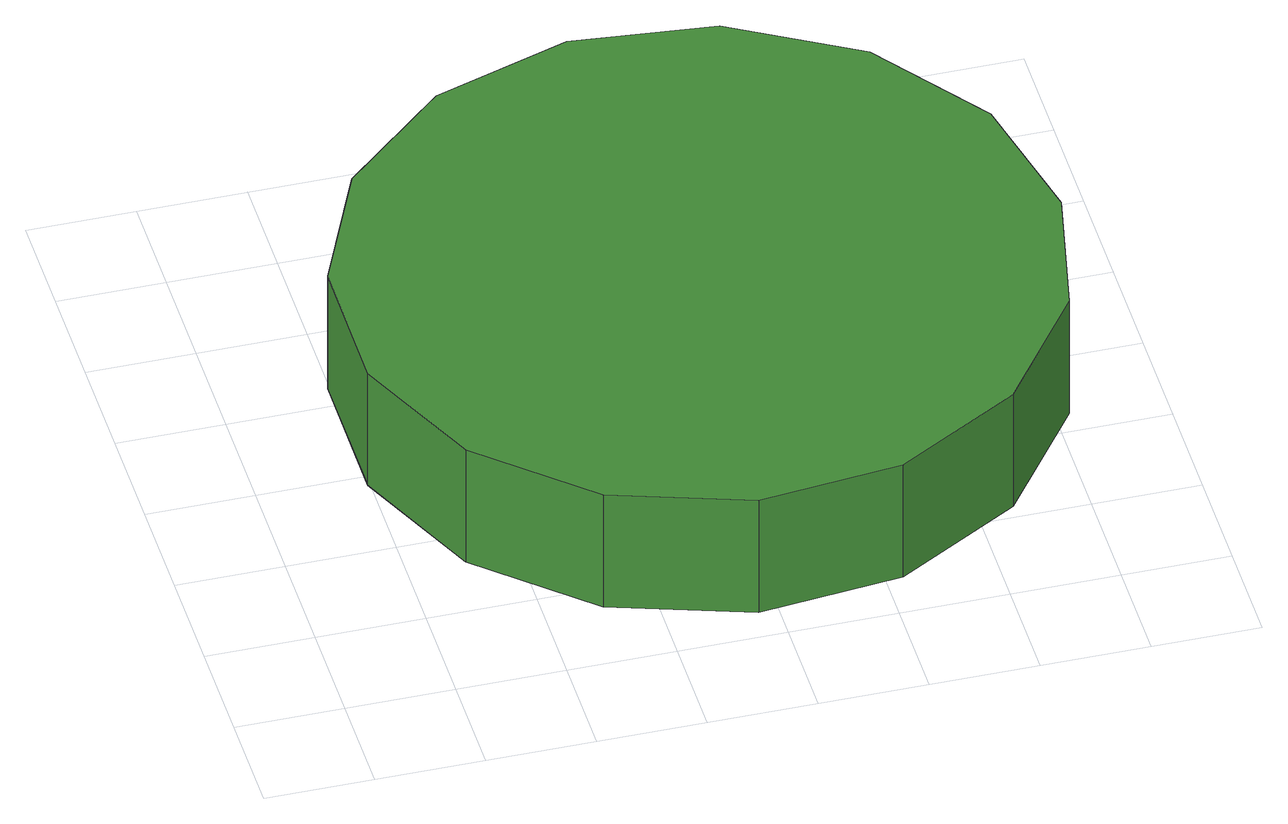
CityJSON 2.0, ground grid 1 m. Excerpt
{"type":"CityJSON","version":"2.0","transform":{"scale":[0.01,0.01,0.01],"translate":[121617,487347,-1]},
"CityObjects":{
"tree1":{"type":"SolitaryVegetationObject","attributes":{"function":"something"},"geometry":[{"type":"MultiSurface","lod":"1","boundaries":[[[0,1,2,3,4,5,6,7,8,9,10,11,12,13,14]],[[15,16,17,18,19,20,21,22,23,24,25,26,27,28,29]],[[0,29,28,1]],[[1,28,27,2]],[[2,27,26,3]],[[3,26,25,4]],[[4,25,24,5]],[[5,24,23,6]],[[6,23,22,7]],[[7,22,21,8]],[[8,21,20,9]],[[9,20,19,10]],[[10,19,18,11]],[[11,18,17,12]],[[12,17,16,13]],[[13,16,15,14]],[[14,15,29,0]]]}]}
},
"vertices":[
[741,356,192],[713,488,192],[633,597,192],[516,665,192],[382,679,192],[253,637,192],[153,547,192],[98,424,192],[98,288,192],[153,165,192],[253,75,192],[382,33,192],[516,47,192],[633,115,192],[713,224,192],[713,224,65],[633,115,65],[516,47,65],[382,33,65],[253,75,65],[153,165,65],[98,288,65],[98,424,65],[153,547,65],[253,637,65],[382,679,65],[516,665,65],[633,597,65],[713,488,65],[741,356,65]
]}
